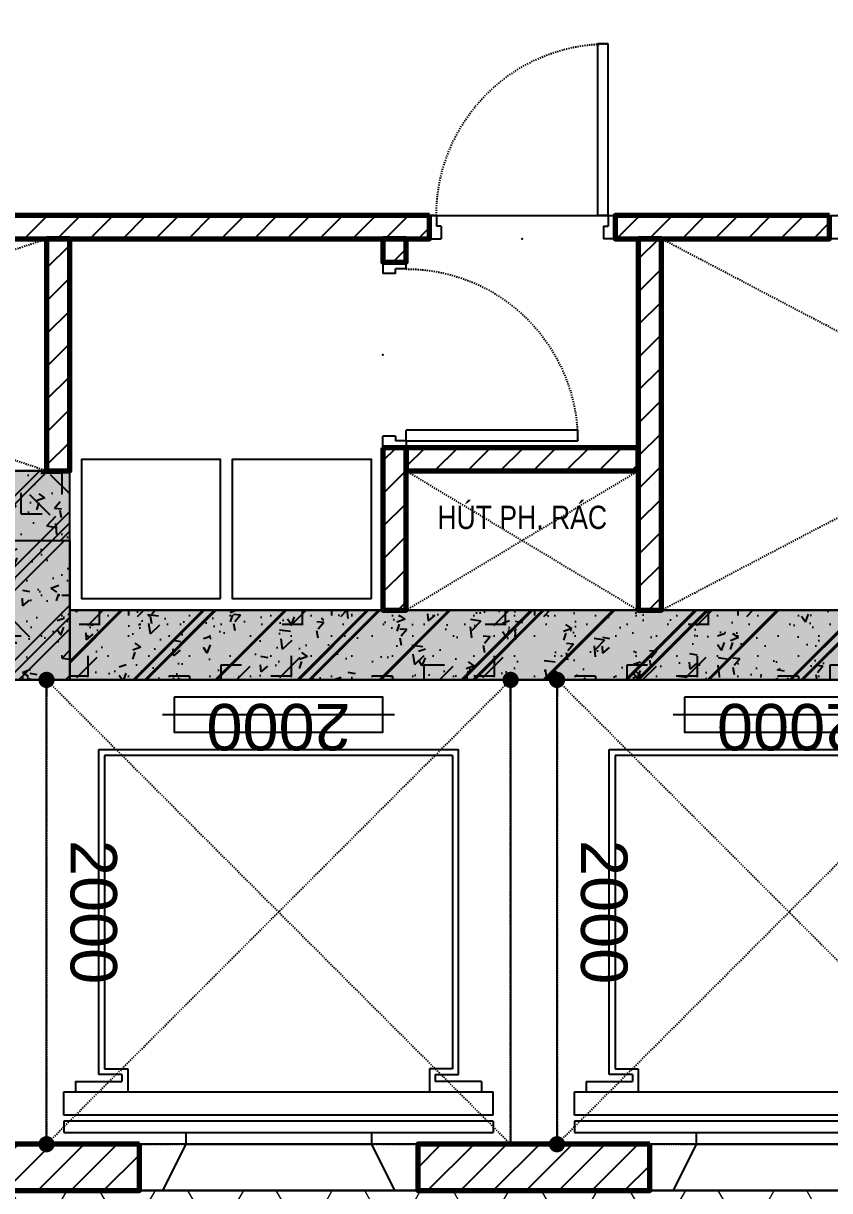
# Model space of a CAD drawing. Header units: millimetres. Extents: x 379264 to 1158416, y -283062 to 356890.
# Drawn here: x 976325.4 to 976394.9, y -6444.8 to -6344.2 of the extents above; entities that cross this region are included whole.
import ezdxf
from ezdxf.enums import TextEntityAlignment as Align

# ---------------------------------------------------------------- set-up
doc = ezdxf.new("R2010")
doc.units = ezdxf.units.MM
for name, pattern in [('CENTER', [2, 1.25, -0.25, 0.25, -0.25]), ('keyplan TANG 1$0$mb tang 1 TWA$0$Core 1A$0$Hidden10.5', [1.5, 1, -0.5]), ('keyplan TANG 1$0$mb tang 1 TWA$0$Hidden10.5', [1.5, 1, -0.5]), ('keyplan TANG 1$0$mb tang 1 TWA$0$Lift Car$0$Hidden10.5', [1.5, 1, -0.5])]:
    doc.linetypes.add(name, pattern=pattern)
for name, color, linetype in [('12PM. GRID', 8, 'CENTER'), ('BLOCK C - CHI TIET THANG 8$0$DnW', 20, 'Continuous'), ('keyplan TANG 1$0$mb tang 1 TWA$0$Brick Wall', 250, 'Continuous'), ('keyplan TANG 1$0$mb tang 1 TWA$0$Concrete Hatch', 250, 'Continuous'), ('keyplan TANG 1$0$mb tang 1 TWA$0$Concrete Line', 250, 'Continuous'), ('keyplan TANG 1$0$mb tang 1 TWA$0$Concrete Solid', 250, 'Continuous'), ('keyplan TANG 1$0$mb tang 1 TWA$0$Door', 250, 'Continuous'), ('keyplan TANG 1$0$mb tang 1 TWA$0$Furniture', 250, 'Continuous'), ('keyplan TANG 1$0$mb tang 1 TWA$0$Lift Car', 250, 'Continuous'), ('keyplan TANG 1$0$mb tang 1 TWA$0$Opening Hidden', 250, 'keyplan TANG 1$0$mb tang 1 TWA$0$Core 1A$0$Hidden10.5'), ('keyplan TANG 1$0$mb tang 1 TWA$0$Opening Line', 250, 'Continuous'), ('keyplan TANG 1$0$mb tang 1 TWA$0$Opening Text', 250, 'Continuous'), ('keyplan TANG 1$0$mb tang 1 TWA$0$Wall Hatch', 250, 'Continuous'), ('keyplan TANG 1$0$MB_Cot tang 1$0$Concrete Hatch', 250, 'Continuous'), ('keyplan TANG 1$0$MB_Cot tang 1$0$Concrete Line', 250, 'Continuous'), ('keyplan TANG 1$0$MB_Cot tang 1$0$Concrete Solid', 250, 'Continuous'), ('keyplan TANG 1$0$MB_Cot tang 1$0$Lift Car', 250, 'Continuous'), ('keyplan TANG 1$0$mb_unitmix twa 1-20$0$Net thay Tran', 250, 'Continuous')]:
    doc.layers.add(name, color=color, linetype=linetype)
for name, color, linetype, lineweight in [('keyplan TANG 1$0$mb tang 1 TWA$0$Ghi chu ban ve', 250, 'Continuous', 20), ('keyplan TANG 1$0$mb tang 1 TWA$0$Net thay Tuong', 250, 'Continuous', 20), ('keyplan TANG 1$0$mb tang 1 TWA$0$Wall Line', 250, 'Continuous', 70), ('keyplan TANG 1$0$mb_unitmix twa 1-20$0$Hatch vat lieu', 250, 'Continuous', 5)]:
    doc.layers.add(name, color=color, linetype=linetype, lineweight=lineweight)
doc.styles.add('keyplan TANG 1$0$mb tang 1 TWA$0$Arial_C', font='arial.ttf')
doc.styles.add('keyplan TANG 1$0$mb tang 1 TWA$0$Core 1A$0$VNI-HelveC', font='VHELVCN_0.TTF')
doc.styles.add('keyplan TANG 1$0$mb tang 1 TWA$0$VNI-HelveC', font='VHELVCN_0.TTF')
doc.dimstyles.new('keyplan TANG 1$0$mb tang 1 TWA$0$Dim 100 (A1-A2)', dxfattribs={"dimscale": 100, "dimtxt": 2, "dimasz": 0.7, "dimexe": 0, "dimexo": 1, "dimgap": 1, "dimtad": 1, "dimdec": 0, "dimzin": 12, "dimdsep": 46, "dimtxsty": 'keyplan TANG 1$0$mb tang 1 TWA$0$Arial_C', "dimblk": 'keyplan TANG 1$0$mb tang 1 TWA$0$_Dot', "dimcen": 1, "dimclrd": 256, "dimclre": 256, "dimclrt": 3, "dimadec": 0, "dimazin": 0, "dimtfac": 1, "dimtdec": 0, "dimtix": 1, "dimtmove": 2, "dimatfit": 3, "dimldrblk": 'keyplan TANG 1$0$mb tang 1 TWA$0$HTT Arrow 30', "dimfxl": 1, "dimtolj": 1, "dimtzin": 0, "dimarcsym": 0})

# ---------------------------------------------------------------- blocks, each defined once
blk = doc.blocks.new('*U234')
at = {"layer": 'keyplan TANG 1$0$mb tang 1 TWA$0$Opening Hidden'}
for p, q in [((0, 0), (3000, 1000)), ((3000, 0), (0, 1000))]:
    blk.add_line(p, q, dxfattribs=at)
at = {"layer": 'keyplan TANG 1$0$mb tang 1 TWA$0$Opening Line'}
blk.add_lwpolyline([(0, 0), (3000, 5.684341886080801e-14), (3000, 1000), (0, 1000)], close=True, dxfattribs=at)
at = {"layer": 'keyplan TANG 1$0$mb tang 1 TWA$0$Opening Text', "style": 'keyplan TANG 1$0$mb tang 1 TWA$0$VNI-HelveC'}
blk.add_attdef('OPENING', text='', height=100, dxfattribs=at).set_placement((1500, 500), align=Align.MIDDLE_CENTER)
blk = doc.blocks.new('keyplan TANG 1$0$mb tang 1 TWA$0$_Dot')
at = {"color": 0, "linetype": 'ByBlock', "lineweight": -2}
blk.add_line((-0.5, 0), (-1, 0), dxfattribs=at)
at = {"color": 0, "linetype": 'ByBlock', "const_width": 0.5}
blk.add_lwpolyline([(-0.25, 0, 1), (0.25, 0, 1)], format="xyb", close=True, dxfattribs=at)
blk = doc.blocks.new('*D198')
at = {"layer": 'Defpoints', "lineweight": -2, "transparency": 16777216}
for p, q in [((-132975.3291589179, -60783.47322053788), (-132975.3291589179, -60883.47322053788)), ((-130975.3291589179, -60783.47322053788), (-130975.3291589179, -60883.47322053788)), ((-132905.3291589179, -60883.47322053788), (-131045.3291589179, -60883.47322053788))]:
    blk.add_line(p, q, dxfattribs=at)
at = {"layer": 'Defpoints', "color": 0, "transparency": 16777216}
for p in [(-132975.3291589179, -60883.47322053788), (-130975.3291589179, -60883.47322053788), (-130975.3291589179, -60883.47322053788)]:
    blk.add_point(p, dxfattribs=at)
at = {"layer": 'Defpoints', "lineweight": -2, "transparency": 16777216, "xscale": 70, "yscale": 70, "zscale": 70, "rotation": 180}
blk.add_blockref('keyplan TANG 1$0$mb tang 1 TWA$0$_Dot', (-132975.3291589179, -60883.47322053788), dxfattribs=at)
at = {"layer": 'Defpoints', "lineweight": -2, "transparency": 16777216, "xscale": 70, "yscale": 70, "zscale": 70}
blk.add_blockref('keyplan TANG 1$0$mb tang 1 TWA$0$_Dot', (-130975.3291589179, -60883.47322053788), dxfattribs=at)
at = {"layer": 'Defpoints', "color": 3, "transparency": 16777216, "insert": (-131975.3291589179, -60681.35862299355), "char_height": 200, "attachment_point": 5, "style": 'keyplan TANG 1$0$mb tang 1 TWA$0$Arial_C'}
blk.add_mtext('\\A1;2000', dxfattribs=at)
blk = doc.blocks.new('keyplan TANG 1$0$mb tang 1 TWA$0$HTT Arrow 30')
blk.add_hatch(color=256).paths.add_polyline_path([(-2.5, 0.3750000000000002), (-2.5, -0.3749999999999998), (0, 0)])
at = {"color": 0, "linetype": 'ByBlock', "lineweight": -2}
for p, q in [((0, 0), (-2.5, 0.3750000000000002)), ((-2.5, -0.3749999999999998), (-2.5, 0.3750000000000002)), ((0, 0), (-2.5, -0.3749999999999998))]:
    blk.add_line(p, q, dxfattribs=at)
blk = doc.blocks.new('*D199')
at = {"layer": 'Defpoints', "lineweight": -2, "transparency": 16777216}
for p, q in [((-131075.329158918, -58883.47322053791), (-130975.3291589181, -58883.47322053791)), ((-130975.3291589181, -58953.47322053791), (-130975.3291589181, -60813.47322053791)), ((-131075.329158918, -60883.47322053791), (-130975.3291589181, -60883.47322053791))]:
    blk.add_line(p, q, dxfattribs=at)
at = {"layer": 'Defpoints', "color": 0, "transparency": 16777216}
for p in [(-130975.329158918, -58883.47322053791), (-130975.329158918, -60883.47322053791), (-130975.3291589181, -60883.47322053791)]:
    blk.add_point(p, dxfattribs=at)
at = {"layer": 'Defpoints', "lineweight": -2, "transparency": 16777216, "xscale": 70, "yscale": 70, "zscale": 70}
for p, rotation in [((-130975.3291589181, -58883.47322053791), 90), ((-130975.3291589181, -60883.47322053791), 270)]:
    blk.add_blockref('keyplan TANG 1$0$mb tang 1 TWA$0$_Dot', p, dxfattribs=dict(at, rotation=rotation))
at = {"layer": 'Defpoints', "color": 3, "transparency": 16777216, "insert": (-131177.4437564624, -59883.47322053786), "char_height": 200, "attachment_point": 5, "rotation": 90, "style": 'keyplan TANG 1$0$mb tang 1 TWA$0$Arial_C'}
blk.add_mtext('\\A1;2000', dxfattribs=at)
blk = doc.blocks.new('*U231')
at = {"layer": 'keyplan TANG 1$0$mb tang 1 TWA$0$Wall Hatch'}
h = blk.add_hatch(dxfattribs=at)
h.set_pattern_fill('LINE10', color=256, scale=100, angle=45, style=0, pattern_type=2)
h.set_pattern_definition([(45, (1250, -50.00000000000036), (-70.71067811865474, 70.71067811865476), [])])
h.paths.add_polyline_path([(1300, -2.833289158843399e-13), (0, 0), (-1.358912982141192e-13, -200), (1300, -200.0000000000003)])
at = {"layer": 'keyplan TANG 1$0$mb tang 1 TWA$0$Wall Line'}
blk.add_lwpolyline([(1300, -2.833289158843399e-13), (0, 0), (-1.358912982141192e-13, -200), (1300, -200.0000000000003)], close=True, dxfattribs=at)
blk = doc.blocks.new('*U1425')
at = {"layer": 'keyplan TANG 1$0$mb tang 1 TWA$0$Wall Hatch'}
h = blk.add_hatch(dxfattribs=at)
h.set_pattern_fill('LINE10', color=256, scale=100, angle=45, style=0, pattern_type=2)
h.set_pattern_definition([(45, (950, -50.00000000000029), (-70.71067811865474, 70.71067811865476), [])])
h.paths.add_polyline_path([(1000, -2.122746423083299e-13), (0, 0), (-1.358912982141192e-13, -200), (1000, -200.0000000000002)])
at = {"layer": 'keyplan TANG 1$0$mb tang 1 TWA$0$Wall Line'}
blk.add_lwpolyline([(1000, -2.122746423083299e-13), (0, 0), (-1.358912982141192e-13, -200), (1000, -200.0000000000002)], close=True, dxfattribs=at)
blk = doc.blocks.new('*U213')
at = {"layer": 'keyplan TANG 1$0$mb tang 1 TWA$0$Wall Hatch'}
h = blk.add_hatch(dxfattribs=at)
h.set_pattern_fill('LINE10', color=256, scale=100, angle=45, style=0, pattern_type=2)
h.set_pattern_definition([(45, (2000, 49.9999999999995), (-70.71067811865474, 70.71067811865476), [])])
h.paths.add_polyline_path([(2050, -4.510170015237234e-13), (0, 0), (-1.358912982141192e-13, -99.99999999999997), (2050, -100.0000000000004)])
at = {"layer": 'keyplan TANG 1$0$mb tang 1 TWA$0$Wall Line'}
blk.add_lwpolyline([(2050, -4.510170015237234e-13), (0, 0), (-1.358912982141192e-13, -99.99999999999997), (2050, -100.0000000000004)], close=True, dxfattribs=at)
blk = doc.blocks.new('*U218')
at = {"layer": 'keyplan TANG 1$0$mb tang 1 TWA$0$Wall Hatch'}
h = blk.add_hatch(dxfattribs=at)
h.set_pattern_fill('LINE10', color=256, scale=100, angle=45, style=0, pattern_type=2)
h.set_pattern_definition([(45, (875, 49.99999999999975), (-70.71067811865474, 70.71067811865476), [])])
h.paths.add_polyline_path([(925, -1.952216166500874e-13), (0, 0), (-1.358912982141192e-13, -99.99999999999997), (925, -100.0000000000002)])
at = {"layer": 'keyplan TANG 1$0$mb tang 1 TWA$0$Wall Line'}
blk.add_lwpolyline([(925, -1.952216166500874e-13), (0, 0), (-1.358912982141192e-13, -99.99999999999997), (925, -100.0000000000002)], close=True, dxfattribs=at)
blk = doc.blocks.new('*U1428')
at = {"layer": 'keyplan TANG 1$0$mb tang 1 TWA$0$Wall Hatch'}
h = blk.add_hatch(dxfattribs=at)
h.set_pattern_fill('LINE10', color=256, scale=100, angle=45, style=0, pattern_type=2)
h.set_pattern_definition([(45, (850, -50.00000000000034), (-70.71067811865474, 70.71067811865476), [])])
h.paths.add_polyline_path([(-2.318145675417327e-13, 999.9999999999999), (0, 0), (99.99999999999996, -4.707345624410666e-14), (99.99999999999974, 999.9999999999999)])
at = {"layer": 'keyplan TANG 1$0$mb tang 1 TWA$0$Wall Line'}
blk.add_lwpolyline([(-2.318145675417327e-13, 999.9999999999999), (0, 0), (99.99999999999996, -4.707345624410666e-14), (99.99999999999974, 999.9999999999999)], close=True, dxfattribs=at)
blk = doc.blocks.new('*U221')
at = {"layer": 'keyplan TANG 1$0$mb tang 1 TWA$0$Concrete Hatch'}
h = blk.add_hatch(dxfattribs=at)
h.set_pattern_fill('CONCRETE', color=256, scale=50, style=0, pattern_type=2)
h.set_pattern_definition([(45, (-250, -650.0000000000073), (-176.7766952966369, 176.7766952966369), []), (45, (-250, -600.0000000000073), (-353.5533905932737, 353.5533905932738), []), (49.99999999999999, (-250, -650.0000000000073), (358.6300913003767, -31.37606749129755), [37.5, -412.5]), (355, (-250, -650.0000000000073), (-69.3756668065, 376.0960668500059), [30, -330]), (100.4514, (-220.1141600000001, -652.6146700000072), (289.2546908570108, 344.7197710304768), [31.870095, -350.571056]), (46.18420000000001, (-250, -550.0000000000073), (533.6205243128222, -82.75950716450905), [56.25, -618.75]), (96.6356, (-205.5316275, -556.8966535000072), (467.3313527743517, 487.0589354502209), [47.805144, -525.8565]), (351.1842, (-250, -550.0000000000073), (467.3309725668136, 487.0593004626623), [45, -495]), (21, (-200, -575.0000000000073), (298.4535260592309, -201.3094453326694), [37.5, -412.5]), (326.0000000000001, (-200, -575.0000000000073), (121.6576659607909, 362.5750225234265), [30, -330]), (71.4514, (-175.1288835, -591.7758030000073), (420.111314290745, 161.2652483549762), [31.870095, -350.571056]), (37.50000000000001, (-250, -650.0000000000073), (6.079927658645334, 166.4469269156558), [0, -326, 0, -335, 0, -331.25]), (7.499999999999999, (-250, -650.0000000000073), (131.5347687210743, 197.2058559411801), [0, -191, 0, -318.5, 0, -126.25]), (327.5, (-361.5, -650.0000000000073), (266.9112180862045, -11.2774358671899), [0, -125, 0, -390, 0, -517.5]), (317.5, (-411.5, -650.0000000000073), (291.5930846711931, 50.05249116615882), [0, -162.5, 0, -259, 0, -367.5]), (0, (-75, -475.0000000000073), (0, 875), [87.5, -787.5]), (0, (187.5, -300.0000000000073), (0, 875), [87.5, -787.5]), (0, (12.5, 49.99999999999272), (0, 875), [87.5, -350, 87.5, -350]), (90, (-75, -475.0000000000073), (-875, 5.35782974626967e-14), [87.5, -787.5]), (90, (12.5, 49.99999999999272), (-875, 5.35782974626967e-14), [87.5, -787.5]), (90, (275, -300.0000000000073), (-875, 5.35782974626967e-14), [87.5, -787.5]), (90, (450, -37.50000000000728), (-875, 5.35782974626967e-14), [87.5, -787.5]), (135, (12.5, -475.0000000000073), (-875.016357447105, 8.881784197001252e-14), [123.76, -1113.7]), (135, (100, 49.99999999999272), (-875.016357447105, 8.881784197001252e-14), [123.76, -1113.7]), (45, (187.5, -300.0000000000073), (8.881784197001252e-14, 875.016357447105), [123.76, -247.485, 123.76, -742.455]), (0, (-425, -650.0000000000073), (87.5, 87.5), [-175, 0])])
h.paths.add_polyline_path([(-250, 150), (-250, -750.0000000000073), (50, -750.0000000000073), (50, 150)])
at = {"layer": 'keyplan TANG 1$0$mb tang 1 TWA$0$Concrete Solid'}
blk.add_hatch(color=256, dxfattribs=at).paths.add_polyline_path([(-250, 150), (-250, -750.0000000000073), (50, -750.0000000000073), (50, 150)])
at = {"layer": 'keyplan TANG 1$0$mb tang 1 TWA$0$Concrete Line'}
blk.add_lwpolyline([(-250, 150), (-250, -750.0000000000073), (50, -750.0000000000073), (50, 150)], close=True, dxfattribs=at)
blk = doc.blocks.new('*U224')
at = {"layer": 'keyplan TANG 1$0$mb tang 1 TWA$0$Concrete Hatch'}
h = blk.add_hatch(dxfattribs=at)
h.set_pattern_fill('CONCRETE', color=256, scale=50, style=0, pattern_type=2)
h.set_pattern_definition([(45, (-250, -3850.000000000007), (-176.7766952966369, 176.7766952966369), []), (45, (-250, -3800.000000000007), (-353.5533905932737, 353.5533905932738), []), (49.99999999999999, (-250, -3850.000000000007), (358.6300913003767, -31.37606749129755), [37.5, -412.5]), (355, (-250, -3850.000000000007), (-69.3756668065, 376.0960668500059), [30, -330]), (100.4514, (-220.1141600000001, -3852.614670000007), (289.2546908570108, 344.7197710304768), [31.870095, -350.571056]), (46.18420000000001, (-250, -3750.000000000007), (533.6205243128222, -82.75950716450905), [56.25, -618.75]), (96.6356, (-205.5316275, -3756.896653500007), (467.3313527743517, 487.0589354502209), [47.805144, -525.8565]), (351.1842, (-250, -3750.000000000007), (467.3309725668136, 487.0593004626623), [45, -495]), (21, (-200, -3775.000000000007), (298.4535260592309, -201.3094453326694), [37.5, -412.5]), (326.0000000000001, (-200, -3775.000000000007), (121.6576659607909, 362.5750225234265), [30, -330]), (71.4514, (-175.1288835, -3791.775803000007), (420.111314290745, 161.2652483549762), [31.870095, -350.571056]), (37.50000000000001, (-250, -3850.000000000007), (6.079927658645334, 166.4469269156558), [0, -326, 0, -335, 0, -331.25]), (7.499999999999999, (-250, -3850.000000000007), (131.5347687210743, 197.2058559411801), [0, -191, 0, -318.5, 0, -126.25]), (327.5, (-361.5, -3850.000000000007), (266.9112180862045, -11.2774358671899), [0, -125, 0, -390, 0, -517.5]), (317.5, (-411.5, -3850.000000000007), (291.5930846711931, 50.05249116615882), [0, -162.5, 0, -259, 0, -367.5]), (0, (-75, -3675.000000000007), (0, 875), [87.5, -787.5]), (0, (187.5, -3500.000000000007), (0, 875), [87.5, -787.5]), (0, (12.5, -3150.000000000007), (0, 875), [87.5, -350, 87.5, -350]), (90, (-75, -3675.000000000007), (-875, 5.35782974626967e-14), [87.5, -787.5]), (90, (12.5, -3150.000000000007), (-875, 5.35782974626967e-14), [87.5, -787.5]), (90, (275, -3500.000000000007), (-875, 5.35782974626967e-14), [87.5, -787.5]), (90, (450, -3237.500000000007), (-875, 5.35782974626967e-14), [87.5, -787.5]), (135, (12.5, -3675.000000000007), (-875.016357447105, 8.881784197001252e-14), [123.76, -1113.7]), (135, (100, -3150.000000000007), (-875.016357447105, 8.881784197001252e-14), [123.76, -1113.7]), (45, (187.5, -3500.000000000007), (8.881784197001252e-14, 875.016357447105), [123.76, -247.485, 123.76, -742.455]), (0, (-425, -3850.000000000007), (87.5, 87.5), [-175, 0])])
h.paths.add_polyline_path([(-250, 150), (-250, -3950.000000000007), (50, -3950.000000000007), (50, 150)])
at = {"layer": 'keyplan TANG 1$0$mb tang 1 TWA$0$Concrete Solid'}
blk.add_hatch(color=256, dxfattribs=at).paths.add_polyline_path([(-250, 150), (-250, -3950.000000000007), (50, -3950.000000000007), (50, 150)])
at = {"layer": 'keyplan TANG 1$0$mb tang 1 TWA$0$Concrete Line'}
blk.add_lwpolyline([(-250, 150), (-250, -3950.000000000007), (50, -3950.000000000007), (50, 150)], close=True, dxfattribs=at)
blk = doc.blocks.new('*U214')
at = {"layer": 'keyplan TANG 1$0$mb tang 1 TWA$0$Opening Hidden'}
for p, q in [((0, 0), (3050, 1600)), ((3050, 0), (0, 1600))]:
    blk.add_line(p, q, dxfattribs=at)
at = {"layer": 'keyplan TANG 1$0$mb tang 1 TWA$0$Opening Line'}
blk.add_lwpolyline([(0, 0), (3050, 5.684341886080801e-14), (3050, 1600), (0, 1600)], close=True, dxfattribs=at)
at = {"layer": 'keyplan TANG 1$0$mb tang 1 TWA$0$Opening Text', "style": 'keyplan TANG 1$0$mb tang 1 TWA$0$VNI-HelveC'}
blk.add_attdef('OPENING', text='', height=100, dxfattribs=at).set_placement((1650.032410339074, 802.5320876088226), align=Align.MIDDLE_CENTER)
blk = doc.blocks.new('keyplan TANG 1$0$mb tang 1 TWA$0$Door 800-1')
at = {"color": 0, "linetype": 'ByBlock'}
for p, q in [((29.99999962575384, 100.0000000003201), (29.9999996257684, 840.0000000003201)), ((29.9999996257684, 840.0000000003201), (74.9999996257684, 840.0000000003201)), ((74.9999996257684, 840.0000000003201), (74.99999962575384, 100.0000000003201)), ((29.99999962575384, 100.0000000003201), (-3.742461558431387e-07, 100.000000000131)), ((-3.742461558431387e-07, 100.000000000131), (0, 0)), ((29.99999962575384, 100.0000000003201), (29.99999979416316, 55.00000000033469)), ((29.99999962575384, 100.0000000003201), (74.99999962575384, 100.0000000003201)), ((49.99999979417771, 55.00000000046566), (29.99999979416316, 55.00000000033469)), ((49.99999979417771, 55.00000000046566), (50, 4.074536263942719e-10)), ((749.9999999304418, 55.00000000046566), (769.9999999304564, 55.00000000033469)), ((749.9999999304418, 55.00000000046566), (749.9999997246196, 4.074536263942719e-10)), ((770.0000000988657, 100.0000000003201), (800.0000000988657, 100.000000000131)), ((770.0000000988657, 100.0000000003201), (769.9999999304564, 55.00000000033469)), ((800.0000000988657, 100.000000000131), (799.9999997246196, 0)), ((0, 0), (50, 4.074536263942719e-10)), ((799.9999997246196, 0), (749.9999997246196, 4.074536263942719e-10))]:
    blk.add_line(p, q, dxfattribs=at)
at = {"color": 0, "linetype": 'keyplan TANG 1$0$mb tang 1 TWA$0$Hidden10.5'}
blk.add_arc((29.99999962575384, 100.0000000003201), 740, 0, 90, dxfattribs=at)
for p in [(-100, 100), (-100, 0), (399.9999998623098, -1.496984622855294e-06)]:
    blk.add_point(p)
blk = doc.blocks.new('*U215')
at = {"layer": 'keyplan TANG 1$0$mb tang 1 TWA$0$Door', "xscale": -1, "rotation": 180}
blk.add_blockref('keyplan TANG 1$0$mb tang 1 TWA$0$Door 800-1', (0, 110.0000000009313), dxfattribs=at)
blk = doc.blocks.new('*U205')
at = {"layer": 'keyplan TANG 1$0$mb tang 1 TWA$0$Opening Hidden'}
for p, q in [((0, 0), (1000, 600)), ((1000, 0), (0, 600))]:
    blk.add_line(p, q, dxfattribs=at)
at = {"layer": 'keyplan TANG 1$0$mb tang 1 TWA$0$Opening Line'}
blk.add_lwpolyline([(0, 0), (1000, 5.684341886080801e-14), (1000, 600), (0, 600)], close=True, dxfattribs=at)
at = {"layer": 'keyplan TANG 1$0$mb tang 1 TWA$0$Ghi chu ban ve', "style": 'keyplan TANG 1$0$mb tang 1 TWA$0$Core 1A$0$VNI-HelveC'}
blk.add_attdef('OPENING', text='', height=100, dxfattribs=at).set_placement((500.0000000000002, 399.9999999999928), align=Align.MIDDLE_CENTER)
blk = doc.blocks.new('*U206')
at = {"layer": 'keyplan TANG 1$0$mb tang 1 TWA$0$Door', "rotation": 180}
blk.add_blockref('keyplan TANG 1$0$mb tang 1 TWA$0$Door 800-1', (799.9999997246196, 110.0000000009313), dxfattribs=at)
blk = doc.blocks.new('*U207')
at = {"layer": 'keyplan TANG 1$0$mb tang 1 TWA$0$Wall Hatch'}
h = blk.add_hatch(dxfattribs=at)
h.set_pattern_fill('LINE10', color=256, scale=100, angle=45, style=0, pattern_type=2)
h.set_pattern_definition([(45, (850.0000000000001, -350.0000000000005), (-70.71067811865474, 70.71067811865476), [])])
h.paths.add_polyline_path([(-1.678657213233236e-13, 699.9999999999998), (0, 0), (99.99999999999996, -4.707345624410666e-14), (99.99999999999982, 699.9999999999998)])
at = {"layer": 'keyplan TANG 1$0$mb tang 1 TWA$0$Wall Line'}
blk.add_lwpolyline([(-1.678657213233236e-13, 699.9999999999998), (0, 0), (99.99999999999996, -4.707345624410666e-14), (99.99999999999982, 699.9999999999998)], close=True, dxfattribs=at)
blk = doc.blocks.new('*U208')
at = {"layer": 'keyplan TANG 1$0$mb tang 1 TWA$0$Wall Hatch'}
h = blk.add_hatch(dxfattribs=at)
h.set_pattern_fill('LINE10', color=256, scale=100, angle=45, style=0, pattern_type=2)
h.set_pattern_definition([(45, (850.0000000000002, -950.0000000000005), (-70.71067811865474, 70.71067811865476), [])])
h.paths.add_polyline_path([(-3.996802888650561e-14, 99.99999999999977), (0, 0), (99.99999999999996, -4.707345624410666e-14), (99.99999999999994, 99.99999999999977)])
at = {"layer": 'keyplan TANG 1$0$mb tang 1 TWA$0$Wall Line'}
blk.add_lwpolyline([(-3.996802888650561e-14, 99.99999999999977), (0, 0), (99.99999999999996, -4.707345624410666e-14), (99.99999999999994, 99.99999999999977)], close=True, dxfattribs=at)
blk = doc.blocks.new('*U209')
at = {"layer": 'keyplan TANG 1$0$mb tang 1 TWA$0$Wall Hatch'}
h = blk.add_hatch(dxfattribs=at)
h.set_pattern_fill('LINE10', color=256, scale=100, angle=45, style=0, pattern_type=2)
h.set_pattern_definition([(45, (849.9999999999999, 549.9999999999995), (-70.71067811865474, 70.71067811865476), [])])
h.paths.add_polyline_path([(-3.597122599785507e-13, 1600), (0, 0), (99.99999999999996, -4.707345624410666e-14), (99.99999999999962, 1600)])
at = {"layer": 'keyplan TANG 1$0$mb tang 1 TWA$0$Wall Line'}
blk.add_lwpolyline([(-3.597122599785507e-13, 1600), (0, 0), (99.99999999999996, -4.707345624410666e-14), (99.99999999999962, 1600)], close=True, dxfattribs=at)
blk = doc.blocks.new('*U210')
at = {"layer": 'keyplan TANG 1$0$mb tang 1 TWA$0$Wall Hatch'}
h = blk.add_hatch(dxfattribs=at)
h.set_pattern_fill('LINE10', color=256, scale=100, angle=45, style=0, pattern_type=2)
h.set_pattern_definition([(45, (949.9999999999999, 49.99999999999974), (-70.71067811865474, 70.71067811865476), [])])
h.paths.add_polyline_path([(999.9999999999999, -2.122746423083298e-13), (0, 0), (-1.358912982141192e-13, -99.99999999999997), (999.9999999999999, -100.0000000000002)])
at = {"layer": 'keyplan TANG 1$0$mb tang 1 TWA$0$Wall Line'}
blk.add_lwpolyline([(999.9999999999999, -2.122746423083298e-13), (0, 0), (-1.358912982141192e-13, -99.99999999999997), (999.9999999999999, -100.0000000000002)], close=True, dxfattribs=at)
blk = doc.blocks.new('*U53')
at = {"layer": 'keyplan TANG 1$0$MB_Cot tang 1$0$Concrete Hatch'}
h = blk.add_hatch(dxfattribs=at)
h.set_pattern_fill('CONCRETE', color=256, scale=50, style=0, pattern_type=2)
h.set_pattern_definition([(45, (3050, -49.99999999999986), (-176.7766952966369, 176.7766952966369), []), (45, (3050, 1.4210854715202e-13), (-353.5533905932737, 353.5533905932738), []), (49.99999999999999, (3050, -49.99999999999986), (358.6300913003767, -31.37606749129755), [37.5, -412.5]), (355, (3050, -49.99999999999986), (-69.3756668065, 376.0960668500059), [30, -330]), (100.4514, (3079.88584, -52.61466999999985), (289.2546908570108, 344.7197710304768), [31.870095, -350.571056]), (46.18420000000001, (3050, 50.00000000000014), (533.6205243128222, -82.75950716450905), [56.25, -618.75]), (96.6356, (3094.4683725, 43.10334650000013), (467.3313527743517, 487.0589354502209), [47.805144, -525.8565]), (351.1842, (3050, 50.00000000000014), (467.3309725668136, 487.0593004626623), [45, -495]), (21, (3100, 25.00000000000014), (298.4535260592309, -201.3094453326694), [37.5, -412.5]), (326.0000000000001, (3100, 25.00000000000014), (121.6576659607909, 362.5750225234265), [30, -330]), (71.4514, (3124.8711165, 8.224197000000146), (420.111314290745, 161.2652483549762), [31.870095, -350.571056]), (37.50000000000001, (3050, -49.99999999999986), (6.079927658645334, 166.4469269156558), [0, -326, 0, -335, 0, -331.25]), (7.499999999999999, (3050, -49.99999999999986), (131.5347687210743, 197.2058559411801), [0, -191, 0, -318.5, 0, -126.25]), (327.5, (2938.5, -49.99999999999986), (266.9112180862045, -11.2774358671899), [0, -125, 0, -390, 0, -517.5]), (317.5, (2888.5, -49.99999999999986), (291.5930846711931, 50.05249116615882), [0, -162.5, 0, -259, 0, -367.5]), (0, (3225, 125.0000000000001), (0, 875), [87.5, -787.5]), (0, (3487.5, 300.0000000000001), (0, 875), [87.5, -787.5]), (0, (3312.5, 650.0000000000001), (0, 875), [87.5, -350, 87.5, -350]), (90, (3225, 125.0000000000001), (-875, 5.35782974626967e-14), [87.5, -787.5]), (90, (3312.5, 650.0000000000001), (-875, 5.35782974626967e-14), [87.5, -787.5]), (90, (3575, 300.0000000000001), (-875, 5.35782974626967e-14), [87.5, -787.5]), (90, (3750, 562.5000000000001), (-875, 5.35782974626967e-14), [87.5, -787.5]), (135, (3312.5, 125.0000000000001), (-875.016357447105, 8.881784197001252e-14), [123.76, -1113.7]), (135, (3400, 650.0000000000001), (-875.016357447105, 8.881784197001252e-14), [123.76, -1113.7]), (45, (3487.5, 300.0000000000001), (8.881784197001252e-14, 875.016357447105), [123.76, -247.485, 123.76, -742.455]), (0, (2875, -49.99999999999986), (87.5, 87.5), [-175, 0])])
h.paths.add_polyline_path([(-50, 150), (-50, -149.9999999999999), (3150, -150), (3150, 150)])
at = {"layer": 'keyplan TANG 1$0$MB_Cot tang 1$0$Concrete Solid'}
blk.add_hatch(color=256, dxfattribs=at).paths.add_polyline_path([(-50, 150), (-50, -149.9999999999999), (3150, -150), (3150, 150)])
at = {"layer": 'keyplan TANG 1$0$MB_Cot tang 1$0$Concrete Line'}
blk.add_lwpolyline([(-50, 150), (-50, -149.9999999999999), (3150, -150), (3150, 150)], close=True, dxfattribs=at)
blk = doc.blocks.new('*U54')
at = {"layer": 'keyplan TANG 1$0$MB_Cot tang 1$0$Concrete Hatch'}
h = blk.add_hatch(dxfattribs=at)
h.set_pattern_fill('CONCRETE', color=256, scale=50, style=0, pattern_type=2)
h.set_pattern_definition([(45, (4250, -49.99999999999986), (-176.7766952966369, 176.7766952966369), []), (45, (4250, 1.4210854715202e-13), (-353.5533905932737, 353.5533905932738), []), (49.99999999999999, (4250, -49.99999999999986), (358.6300913003767, -31.37606749129755), [37.5, -412.5]), (355, (4250, -49.99999999999986), (-69.3756668065, 376.0960668500059), [30, -330]), (100.4514, (4279.88584, -52.61466999999985), (289.2546908570108, 344.7197710304768), [31.870095, -350.571056]), (46.18420000000001, (4250, 50.00000000000014), (533.6205243128222, -82.75950716450905), [56.25, -618.75]), (96.6356, (4294.4683725, 43.10334650000013), (467.3313527743517, 487.0589354502209), [47.805144, -525.8565]), (351.1842, (4250, 50.00000000000014), (467.3309725668136, 487.0593004626623), [45, -495]), (21, (4300, 25.00000000000014), (298.4535260592309, -201.3094453326694), [37.5, -412.5]), (326.0000000000001, (4300, 25.00000000000014), (121.6576659607909, 362.5750225234265), [30, -330]), (71.4514, (4324.8711165, 8.224197000000146), (420.111314290745, 161.2652483549762), [31.870095, -350.571056]), (37.50000000000001, (4250, -49.99999999999986), (6.079927658645334, 166.4469269156558), [0, -326, 0, -335, 0, -331.25]), (7.499999999999999, (4250, -49.99999999999986), (131.5347687210743, 197.2058559411801), [0, -191, 0, -318.5, 0, -126.25]), (327.5, (4138.5, -49.99999999999986), (266.9112180862045, -11.2774358671899), [0, -125, 0, -390, 0, -517.5]), (317.5, (4088.5, -49.99999999999986), (291.5930846711931, 50.05249116615882), [0, -162.5, 0, -259, 0, -367.5]), (0, (4425, 125.0000000000001), (0, 875), [87.5, -787.5]), (0, (4687.5, 300.0000000000001), (0, 875), [87.5, -787.5]), (0, (4512.5, 650.0000000000001), (0, 875), [87.5, -350, 87.5, -350]), (90, (4425, 125.0000000000001), (-875, 5.35782974626967e-14), [87.5, -787.5]), (90, (4512.5, 650.0000000000001), (-875, 5.35782974626967e-14), [87.5, -787.5]), (90, (4775, 300.0000000000001), (-875, 5.35782974626967e-14), [87.5, -787.5]), (90, (4950, 562.5000000000001), (-875, 5.35782974626967e-14), [87.5, -787.5]), (135, (4512.5, 125.0000000000001), (-875.016357447105, 8.881784197001252e-14), [123.76, -1113.7]), (135, (4600, 650.0000000000001), (-875.016357447105, 8.881784197001252e-14), [123.76, -1113.7]), (45, (4687.5, 300.0000000000001), (8.881784197001252e-14, 875.016357447105), [123.76, -247.485, 123.76, -742.455]), (0, (4075, -49.99999999999986), (87.5, 87.5), [-175, 0])])
h.paths.add_polyline_path([(-50, 150), (-50, -149.9999999999999), (4350, -150), (4350, 150)])
at = {"layer": 'keyplan TANG 1$0$MB_Cot tang 1$0$Concrete Solid'}
blk.add_hatch(color=256, dxfattribs=at).paths.add_polyline_path([(-50, 150), (-50, -149.9999999999999), (4350, -150), (4350, 150)])
at = {"layer": 'keyplan TANG 1$0$MB_Cot tang 1$0$Concrete Line'}
blk.add_lwpolyline([(-50, 150), (-50, -149.9999999999999), (4350, -150), (4350, 150)], close=True, dxfattribs=at)
blk = doc.blocks.new('*U56')
at = {"layer": 'keyplan TANG 1$0$MB_Cot tang 1$0$Concrete Hatch'}
h = blk.add_hatch(dxfattribs=at)
h.set_pattern_fill('CONCRETE', color=256, scale=50, style=0, pattern_type=2)
h.set_pattern_definition([(45, (-150, -49.99999999999986), (-176.7766952966369, 176.7766952966369), []), (45, (-150, 1.4210854715202e-13), (-353.5533905932737, 353.5533905932738), []), (49.99999999999999, (-150, -49.99999999999986), (358.6300913003767, -31.37606749129755), [37.5, -412.5]), (355, (-150, -49.99999999999986), (-69.3756668065, 376.0960668500059), [30, -330]), (100.4514, (-120.11416, -52.61466999999985), (289.2546908570108, 344.7197710304768), [31.870095, -350.571056]), (46.18420000000001, (-150, 50.00000000000014), (533.6205243128222, -82.75950716450905), [56.25, -618.75]), (96.6356, (-105.5316275, 43.10334650000013), (467.3313527743517, 487.0589354502209), [47.805144, -525.8565]), (351.1842, (-150, 50.00000000000014), (467.3309725668136, 487.0593004626623), [45, -495]), (21, (-100, 25.00000000000014), (298.4535260592309, -201.3094453326694), [37.5, -412.5]), (326.0000000000001, (-100, 25.00000000000014), (121.6576659607909, 362.5750225234265), [30, -330]), (71.4514, (-75.1288835, 8.224197000000146), (420.111314290745, 161.2652483549762), [31.870095, -350.571056]), (37.50000000000001, (-150, -49.99999999999986), (6.079927658645334, 166.4469269156558), [0, -326, 0, -335, 0, -331.25]), (7.499999999999999, (-150, -49.99999999999986), (131.5347687210743, 197.2058559411801), [0, -191, 0, -318.5, 0, -126.25]), (327.5, (-261.5, -49.99999999999986), (266.9112180862045, -11.2774358671899), [0, -125, 0, -390, 0, -517.5]), (317.5, (-311.5, -49.99999999999986), (291.5930846711931, 50.05249116615882), [0, -162.5, 0, -259, 0, -367.5]), (0, (25, 125.0000000000001), (0, 875), [87.5, -787.5]), (0, (287.5, 300.0000000000001), (0, 875), [87.5, -787.5]), (0, (112.5, 650.0000000000001), (0, 875), [87.5, -350, 87.5, -350]), (90, (25, 125.0000000000001), (-875, 5.35782974626967e-14), [87.5, -787.5]), (90, (112.5, 650.0000000000001), (-875, 5.35782974626967e-14), [87.5, -787.5]), (90, (375, 300.0000000000001), (-875, 5.35782974626967e-14), [87.5, -787.5]), (90, (550, 562.5000000000001), (-875, 5.35782974626967e-14), [87.5, -787.5]), (135, (112.5, 125.0000000000001), (-875.016357447105, 8.881784197001252e-14), [123.76, -1113.7]), (135, (200, 650.0000000000001), (-875.016357447105, 8.881784197001252e-14), [123.76, -1113.7]), (45, (287.5, 300.0000000000001), (8.881784197001252e-14, 875.016357447105), [123.76, -247.485, 123.76, -742.455]), (0, (-325, -49.99999999999986), (87.5, 87.5), [-175, 0])])
h.paths.add_polyline_path([(-350, 150), (-350, -149.9999999999999), (250, -150), (250, 150)])
at = {"layer": 'keyplan TANG 1$0$MB_Cot tang 1$0$Concrete Solid'}
blk.add_hatch(color=256, dxfattribs=at).paths.add_polyline_path([(-350, 150), (-350, -149.9999999999999), (250, -150), (250, 150)])
at = {"layer": 'keyplan TANG 1$0$MB_Cot tang 1$0$Concrete Line'}
blk.add_lwpolyline([(-350, 150), (-350, -149.9999999999999), (250, -150), (250, 150)], close=True, dxfattribs=at)
blk = doc.blocks.new('keyplan TANG 1$0$mb tang 1 TWA$0$A$C8bd07aa3')
at = {"linetype": 'keyplan TANG 1$0$mb tang 1 TWA$0$Lift Car$0$Hidden10.5'}
for p, q in [((1000, -1000), (-1000, 1000)), ((1000, 1000), (-1000, -1000))]:
    blk.add_line(p, q, dxfattribs=at)
at = {"color": 0}
for p, q in [((400, 1000), (-400, 1000)), ((-400, 950), (-400, 1000)), ((400, 950), (400, 1000)), ((925.0000000000291, 950), (-925, 950)), ((-925, 900), (-925, 950)), ((925.0000000000291, 900), (925.0000000000291, 950)), ((-925.0000000000291, 900), (925.0000000000291, 900)), ((-925.0000000000291, 875), (925.0000000000291, 875)), ((-925, 875), (-925, 775)), ((925.0000000000291, 875), (925.0000000000291, 775)), ((925.0000000000291, 775), (-925, 775)), ((-875, 729.9999999999709), (-875, 775)), ((-650, 674.9999999999709), (-650, 775)), ((650, 675), (650, 775)), ((875.0000000000291, 729.9999999999709), (875.0000000000291, 775)), ((-675, 699.9999999999709), (-675, 729.9999999999709)), ((675, 700), (675, 729.9999999999709)), ((-675, 699.9999999999709), (-775, 699.9999999999709)), ((-775, 699.9999999999709), (-775, -700)), ((-750, -675), (-750, 674.9999999999709)), ((-750, 674.9999999999709), (-650, 674.9999999999709)), ((750, 675), (650, 675)), ((675, 700), (775, 700)), ((750, -675), (750, 675)), ((775, 700), (775, -700)), ((775, -700), (-775, -700.0000000000291)), ((-750, -675), (750, -675)), ((-500, -850.0000000000146), (500, -850.0000000000146))]:
    blk.add_line(p, q, dxfattribs=at)
at = {"color": 0, "ltscale": 1.5}
for p, q in [((-875, 729.9999999999709), (-675, 729.9999999999709)), ((875.0000000000291, 729.9999999999709), (675, 729.9999999999709))]:
    blk.add_line(p, q, dxfattribs=at)
at = {"color": 0}
for points in [[(-400, 1000), (-500, 1200), (-550, 1200)], [(400, 1000), (500, 1200), (550, 1200)]]:
    blk.add_lwpolyline(points, dxfattribs=at)
at = {"linetype": 'keyplan TANG 1$0$mb tang 1 TWA$0$Lift Car$0$Hidden10.5'}
blk.add_lwpolyline([(-1000, -1000), (1000, -1000), (1000, 1000), (-1000, 1000)], close=True, dxfattribs=at)
at = {"color": 0}
blk.add_lwpolyline([(450, -925.0000000000146), (450, -775.0000000000146), (-450, -775.0000000000146), (-450, -925.0000000000146)], close=True, dxfattribs=at)
at = {"layer": 'Defpoints'}
dim = blk.add_linear_dim(base=(999.9999999998254, -1000.000000000029), p1=(999.9999999999418, 1000), p2=(999.9999999999418, -1000), angle=90, dimstyle='keyplan TANG 1$0$mb tang 1 TWA$0$Dim 100 (A1-A2)', dxfattribs=at)
dim.commit()
dim.dimension.update_dxf_attribs({"geometry": '*D199', "text_midpoint": (797.8854024554894, 2.182787284255028e-11), "insert": (131975.3291589179, 59883.47322053788)})
dim = blk.add_linear_dim(base=(1000, -1000), p1=(-1000, -1000), p2=(1000, -1000), dimstyle='keyplan TANG 1$0$mb tang 1 TWA$0$Dim 100 (A1-A2)', dxfattribs=at)
dim.commit()
dim.dimension.update_dxf_attribs({"geometry": '*D198', "text_midpoint": (0, -797.885402455664), "insert": (131975.3291589179, 59883.47322053788)})
blk = doc.blocks.new('keyplan TANG 1$0$mb tang 1 TWA$0$A$Cbb1f8814')
at = {"layer": 'keyplan TANG 1$0$mb tang 1 TWA$0$Brick Wall'}
for p, q in [((-125138.24562619408, -52183.47280996735), (-125138.24567113568, -52283.47281015443)), ((-125138.24562619408, -52183.47280996735), (-125088.24562619408, -52183.47283243819)), ((-125038.2456261941, -52183.47285490902), (-125088.24562619408, -52183.47283243819)), ((-125038.2456261941, -52183.47285490902), (-125038.2456711357, -52283.4728550961)), ((-124037.4129436862, -53783.4735959511), (-124037.4129436862, -52183.47360485641)), ((-124037.4129436862, -52183.47360485641), (-123987.4129436862, -52183.47360485641)), ((-123937.4129436862, -52183.47360485641), (-123987.4129436862, -52183.47360485641)), ((-123937.4129436862, -53783.4735959511), (-123937.4129436862, -52183.47360485641)), ((-125138.24567113568, -52283.47281015443), (-125088.2456711357, -52283.472832625266)), ((-125038.2456711357, -52283.4728550961), (-125088.2456711357, -52283.472832625266)), ((-125138.24559933001, -53083.591840641166), (-125088.24563472375, -53083.53234801159)), ((-125138.24559933001, -53083.591840641166), (-125137.41288163922, -53783.44080285699)), ((-125038.2456701175, -53083.47285538202), (-125088.24563472375, -53083.53234801159)), ((-124037.42803499688, -53083.321824535466), (-125038.26076211217, -53083.47285614649)), ((-125038.26076211217, -53083.47285614649), (-125038.25321681489, -53133.47285557717)), ((-125038.2456701175, -53083.47285538202), (-125037.4129524267, -53783.32181759784)), ((-124037.42803499688, -53083.321824535466), (-124037.42048969958, -53133.32182396615)), ((-125038.2456715176, -53183.47285500786), (-125038.25321681489, -53133.47285557717)), ((-124037.4129444023, -53183.32182339684), (-124037.42048969958, -53133.32182396615)), ((-124037.4129444023, -53183.32182339684), (-125038.2456715176, -53183.47285500786)), ((-125137.41288163922, -53783.44080285699), (-125087.41291703295, -53783.381310227414)), ((-125037.4129524267, -53783.32181759784), (-125087.41291703295, -53783.381310227414)), ((-124037.4129436862, -53783.4735959511), (-123987.4129436862, -53783.4735959511)), ((-123937.4129436862, -53783.4735959511), (-123987.4129436862, -53783.4735959511))]:
    blk.add_line(p, q, dxfattribs=at)
at = {"layer": 'keyplan TANG 1$0$mb tang 1 TWA$0$Door'}
for p, q in [((-124987.472330125, -56083.47322053788), (-126187.472330125, -56083.47322053788)), ((-126187.472330125, -56083.47322053788), (-126187.472330125, -56183.47322053788)), ((-124987.472330125, -56083.47322053788), (-124987.472330125, -56183.47322053788)), ((-122787.472330125, -56083.47322053788), (-123987.472330125, -56083.47322053788)), ((-123987.472330125, -56083.47322053788), (-123987.472330125, -56183.47322053788)), ((-122787.472330125, -56083.47322053788), (-122787.472330125, -56183.47322053788)), ((-126187.472330125, -56283.47322053788), (-126187.472330125, -56183.47322053788)), ((-124987.472330125, -56283.47322053788), (-124987.472330125, -56183.47322053788)), ((-123987.472330125, -56283.47322053788), (-123987.472330125, -56183.47322053788)), ((-122787.472330125, -56283.47322053788), (-122787.472330125, -56183.47322053788)), ((-124987.472330125, -56283.47322053788), (-126187.472330125, -56283.47322053788)), ((-122787.472330125, -56283.47322053788), (-123987.472330125, -56283.47322053788))]:
    blk.add_line(p, q, dxfattribs=at)
at = {"layer": 'keyplan TANG 1$0$mb tang 1 TWA$0$Furniture'}
for points in [[(-125837.472330125, -53733.47322053788), (-125837.472330125, -53133.47322053788), (-126437.472330125, -53133.47322053788), (-126437.472330125, -53733.47322053788)], [(-125187.4723357386, -53733.47322053788), (-125187.4723357386, -53133.47322053788), (-125787.4723357386, -53133.47322053788), (-125787.4723357386, -53733.47322053788)]]:
    blk.add_lwpolyline(points, close=True, dxfattribs=at)
at = {"layer": 'keyplan TANG 1$0$mb tang 1 TWA$0$Lift Car'}
for points in [[(-124587.472330125, -56083.47322053788), (-126587.472330125, -56083.47322053788), (-126587.472330125, -54083.47322053788), (-124587.472330125, -54083.47322053788)], [(-124587.472330125, -56083.47322053788), (-126587.472330125, -56083.47322053788), (-126587.472330125, -54083.47322053788), (-124587.472330125, -54083.47322053788)], [(-122387.472330125, -56083.47322053788), (-124387.472330125, -56083.47322053788), (-124387.472330125, -54083.47322053788), (-122387.472330125, -54083.47322053788)], [(-122387.472330125, -56083.47322053788), (-124387.472330125, -56083.47322053788), (-124387.472330125, -54083.47322053788), (-122387.472330125, -54083.47322053788)]]:
    blk.add_lwpolyline(points, close=True, dxfattribs=at)
ref = blk.add_blockref('*U205', (-124037.4129436864, -53783.32182339684), dxfattribs=dict(xscale=-1, rotation=6.836851085267881e-08))
ref.add_attrib('OPENING', 'HUÙT PH. RAÙC', dxfattribs={"layer": 'keyplan TANG 1$0$mb tang 1 TWA$0$Ghi chu ban ve', "height": 100, "rotation": 6.836849098849111e-08, "style": 'keyplan TANG 1$0$mb tang 1 TWA$0$Core 1A$0$VNI-HelveC'}).set_placement((-124537.4129441637, -53383.32182399346), align=Align.MIDDLE_CENTER)
at = {"layer": 'keyplan TANG 1$0$mb tang 1 TWA$0$Brick Wall'}
for name, p in [('*U213', (-126987.472330125, -52083.47322053788)), ('*U218', (-124137.4399134869, -52083.47322946263)), ('*U1428', (-126587.472330125, -53183.47322053788)), ('*U208', (-125137.472330125, -52283.47322053788)), ('*U209', (-124037.472330125, -53783.47322053788)), ('*U207', (-125137.472330125, -53783.47322053788)), ('*U210', (-125037.4399134869, -53083.47322946263)), ('*U231', (-127487.472330125, -56083.47322053788)), ('*U1425', (-124987.472330125, -56083.47322053788))]:
    blk.add_blockref(name, p, dxfattribs=at)
at = {"layer": 'keyplan TANG 1$0$mb tang 1 TWA$0$Concrete Line'}
blk.add_blockref('*U221', (-126537.472330125, -53333.47322053788), dxfattribs=at)
at = {"layer": 'keyplan TANG 1$0$mb tang 1 TWA$0$Concrete Line', "xscale": -1, "rotation": 270}
blk.add_blockref('*U224', (-122537.472330125, -53833.473220538), dxfattribs=at)
at = {"layer": 'keyplan TANG 1$0$mb tang 1 TWA$0$Door', "rotation": 180}
blk.add_blockref('*U215', (-124137.439913674, -52073.47322944237), dxfattribs=at)
at = {"layer": 'keyplan TANG 1$0$mb tang 1 TWA$0$Door', "xscale": -1.000000000000003, "rotation": 90}
blk.add_blockref('*U206', (-125028.2456715167, -52283.4728552833), dxfattribs=at)
at = {"layer": 'keyplan TANG 1$0$mb tang 1 TWA$0$Furniture'}
for name, p, values in [('*U234', (-129587.472330125, -53183.47322053788), {'OPENING': 'CAÁP NÖÔÙC'}), ('*U214', (-123937.4129436862, -53783.47322053788), {'OPENING': 'ÑIEÄN + ÑIEÄN NHEÏ'})]:
    blk.add_blockref(name, p, dxfattribs=at).add_auto_attribs(values)
at = {"layer": 'keyplan TANG 1$0$mb tang 1 TWA$0$Lift Car', "rotation": 180}
for p in [(-125587.472330125, -55083.47322053788), (-123387.472330125, -55083.47322053788)]:
    blk.add_blockref('keyplan TANG 1$0$mb tang 1 TWA$0$A$C8bd07aa3', p, dxfattribs=at)
blk = doc.blocks.new('keyplan TANG 1$0$mb tang 1 TWA$0$A$Cf4f9086f')
at = {"layer": 'keyplan TANG 1$0$mb tang 1 TWA$0$Net thay Tuong'}
blk.add_blockref('keyplan TANG 1$0$mb tang 1 TWA$0$A$Cbb1f8814', (154291.7785921368, 29135.30311323749), dxfattribs=at)
blk = doc.blocks.new('keyplan TANG 1')
at = {"layer": 'keyplan TANG 1$0$mb_unitmix twa 1-20$0$Hatch vat lieu'}
h = blk.add_hatch(dxfattribs=at)
h.set_pattern_fill('STARS', color=256, scale=30)
h.set_pattern_definition([(0, (0, 0), (0, 164.977839462), [95.25, -95.25]), (59.99999999999999, (0, 0), (-142.8750000355628, 82.488919731), [95.25, -95.25]), (120, (47.625, 82.48892011199496), (-142.8750000355628, -82.48891973099995), [95.24999999999996, -95.24999999999996])])
h.paths.add_polyline_path([(12249.99999342476, 136850.0000089455), (19650, 136850.0000089455), (19650, 134450.0000089455), (12249.99999342476, 134450.0000089455)])
at = {"layer": 'keyplan TANG 1$0$MB_Cot tang 1$0$Lift Car'}
for p, q in [((15450, 139950.0000089453), (12250, 139950.0000089454)), ((12250, 139950.0000089454), (12250, 136850.0000089454)), ((15450, 139350.0000089454), (15450, 139950.0000089453)), ((15150, 139650.0000089453), (12550, 139650.0000089454)), ((12550, 139650.0000089454), (12550, 136850.0000089454)), ((15150, 139050.0000089454), (15150, 139650.0000089453)), ((19850, 139350.0000089454), (15450, 139350.0000089454)), ((19850, 136850.0000089454), (19850, 139350.0000089454)), ((19550, 139050.0000089454), (15150, 139050.0000089454)), ((19550, 136850.0000089454), (19550, 139050.0000089454)), ((12250, 136850.0000089454), (12400, 136850.0000089454)), ((12550, 136850.0000089454), (12400, 136850.0000089454)), ((19550, 136850.0000089454), (19700, 136850.0000089454)), ((19850, 136850.0000089454), (19700, 136850.0000089454))]:
    blk.add_line(p, q, dxfattribs=at)
at = {"layer": 'keyplan TANG 1$0$mb_unitmix twa 1-20$0$Net thay Tran'}
for points in [[(10450.0000065181, 147850.0000020646), (10449.99999999991, 95349.99999896024), (12249.99999342476, 95349.99999896024), (12249.99999342476, 141249.9999910947), (12450, 141249.9999910947), (12450, 141050), (46748.45462060507, 141049.9999999999), (46748.45462060507, 142849.9999999999), (12450, 142849.9999826836), (12450, 142649.9999826836), (12250, 142649.9999826836), (12250.00000651844, 147850.0000020646)], [(12249.99999342476, 136850.0000089455), (19650, 136850.0000089455), (19650, 134450.0000089455), (12249.99999342476, 134450.0000089455)]]:
    blk.add_lwpolyline(points, close=True, dxfattribs=at)
blk.add_blockref('keyplan TANG 1$0$mb tang 1 TWA$0$A$Cf4f9086f', (-12354.30626201176, 163998.1701109553))
at = {"layer": 'keyplan TANG 1$0$MB_Cot tang 1$0$Concrete Line', "rotation": 180}
for name, p in [('*U53', (15400.00000681769, 139800.0000055772)), ('*U54', (19800.00000681769, 139200.0000055772))]:
    blk.add_blockref(name, p, dxfattribs=at)
at = {"layer": 'keyplan TANG 1$0$MB_Cot tang 1$0$Concrete Line', "xscale": -1, "rotation": 270}
blk.add_blockref('*U56', (15300, 139400.0000089454), dxfattribs=at)
blk = doc.blocks.new('A$C5D7476B2')
at = {"layer": 'BLOCK C - CHI TIET THANG 8$0$DnW', "xscale": 0.02, "yscale": 0.02, "zscale": 0.02}
blk.add_blockref('keyplan TANG 1', (49.24443971097935, 531.181198584658), dxfattribs=at)

msp = doc.modelspace()

# ---------------------------------------------------------------- block references
at = {"layer": '12PM. GRID'}
msp.add_blockref('A$C5D7476B2', (975971.190989225, -9712.983996011124), dxfattribs=at)

doc.saveas('drawing.dxf')
